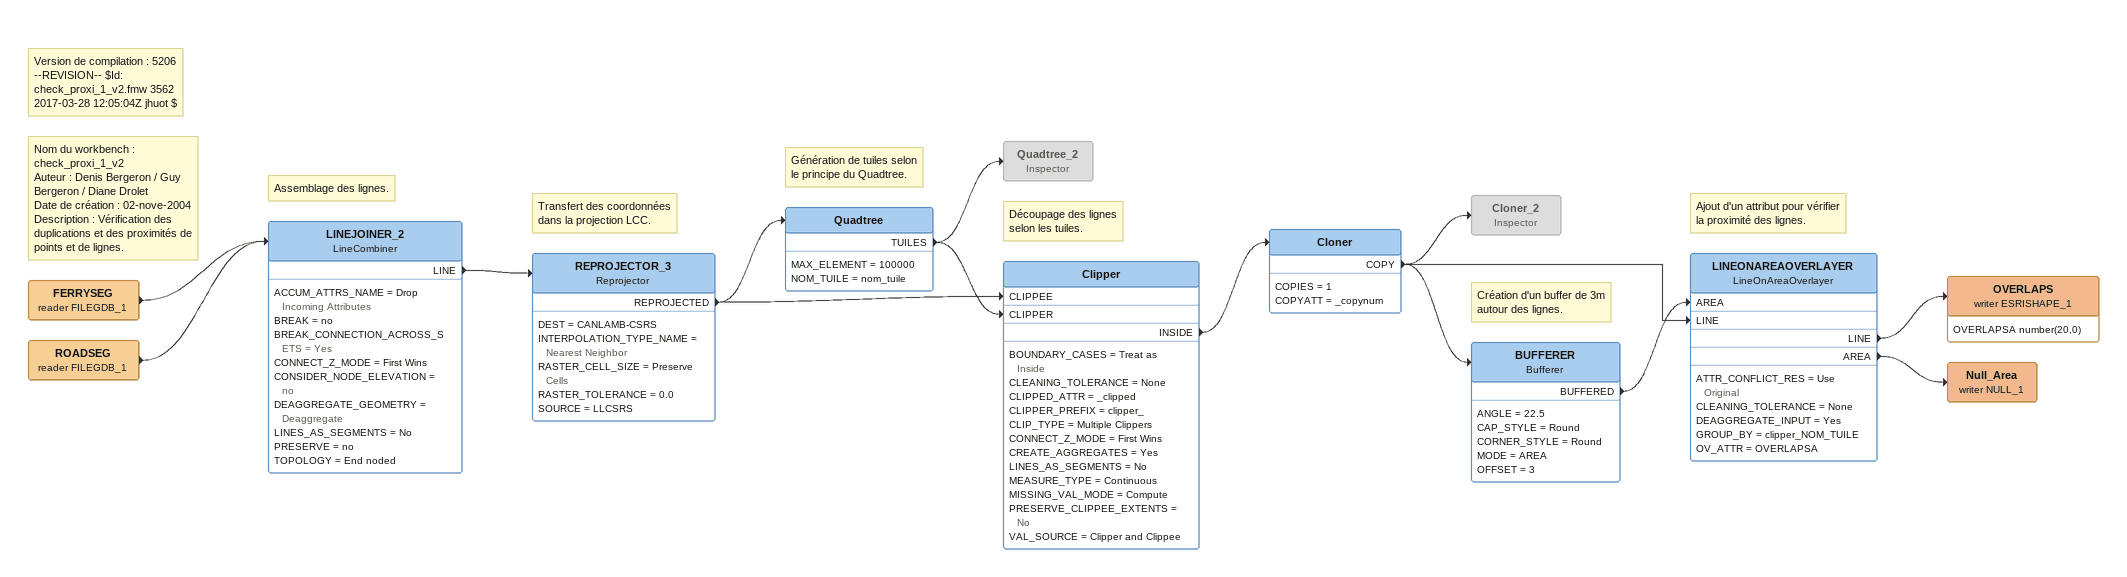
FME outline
Note: Version de compilation : 5206 / --REVISION-- $Id: check_proxi_1_v2.fmw 3562 2017-03-28 12:05:04Z jhuot $
Note: Nom du workbench : check_proxi_1_v2 / Auteur : Denis Bergeron / Guy Bergeron / Diane Drolet / Date de création : 02-nove-2004 / Description : Vérification des duplications et des proximités de points et de lignes.
FERRYSEG (reader FILEGDB_1)
    -> LINEJOINER_2
ROADSEG (reader FILEGDB_1)
    -> LINEJOINER_2
Note: Assemblage des lignes.
LINEJOINER_2: LineCombiner
    ACCUM_ATTRS_NAME = Drop Incoming Attributes
    BREAK = no
    BREAK_CONNECTION_ACROSS_SETS = Yes
    CONNECT_Z_MODE = First Wins
    CONSIDER_NODE_ELEVATION = no
    DEAGGREGATE_GEOMETRY = Deaggregate
    LINES_AS_SEGMENTS = No
    PRESERVE = no
    TOPOLOGY = End noded
    LINE -> REPROJECTOR_3
Note: Transfert des coordonnées / dans la projection LCC.
REPROJECTOR_3: Reprojector
    DEST = CANLAMB-CSRS
    INTERPOLATION_TYPE_NAME = Nearest Neighbor
    RASTER_CELL_SIZE = Preserve Cells
    RASTER_TOLERANCE = 0.0
    SOURCE = LLCSRS
    REPROJECTED -> Quadtree
    REPROJECTED -> Clipper [CLIPPEE]
Note: Génération de tuiles selon / le principe du Quadtree.
Quadtree
    MAX_ELEMENT = 100000
    NOM_TUILE = nom_tuile
    TUILES -> Clipper [CLIPPER]
    TUILES -> Quadtree_2
Quadtree_2: Inspector [off]
Note: Découpage des lignes / selon les tuiles.
Clipper
    BOUNDARY_CASES = Treat as Inside
    CLEANING_TOLERANCE = None
    CLIPPED_ATTR = _clipped
    CLIPPER_PREFIX = clipper_
    CLIP_TYPE = Multiple Clippers
    CONNECT_Z_MODE = First Wins
    CREATE_AGGREGATES = Yes
    LINES_AS_SEGMENTS = No
    MEASURE_TYPE = Continuous
    MISSING_VAL_MODE = Compute
    PRESERVE_CLIPPEE_EXTENTS = No
    VAL_SOURCE = Clipper and Clippee
    INSIDE -> Cloner
Cloner
    COPIES = 1
    COPYATT = _copynum
    COPY -> BUFFERER
    COPY -> LINEONAREAOVERLAYER [LINE]
    COPY -> Cloner_2
Cloner_2: Inspector [off]
Note: Création d'un buffer de 3m / autour des lignes.
BUFFERER: Bufferer
    ANGLE = 22.5
    CAP_STYLE = Round
    CORNER_STYLE = Round
    MODE = AREA
    OFFSET = 3
    BUFFERED -> LINEONAREAOVERLAYER [AREA]
Note: Ajout d'un attribut pour vérifier / la proximité des lignes.
LINEONAREAOVERLAYER: LineOnAreaOverlayer
    ATTR_CONFLICT_RES = Use Original
    CLEANING_TOLERANCE = None
    DEAGGREGATE_INPUT = Yes
    GROUP_BY = clipper_NOM_TUILE
    OV_ATTR = OVERLAPSA
    LINE -> OVERLAPS (writer ESRISHAPE_1)
    AREA -> Null_Area (writer NULL_1)
OVERLAPS (writer ESRISHAPE_1)
    attributes: OVERLAPSA number(20,0)
Null_Area (writer NULL_1)
